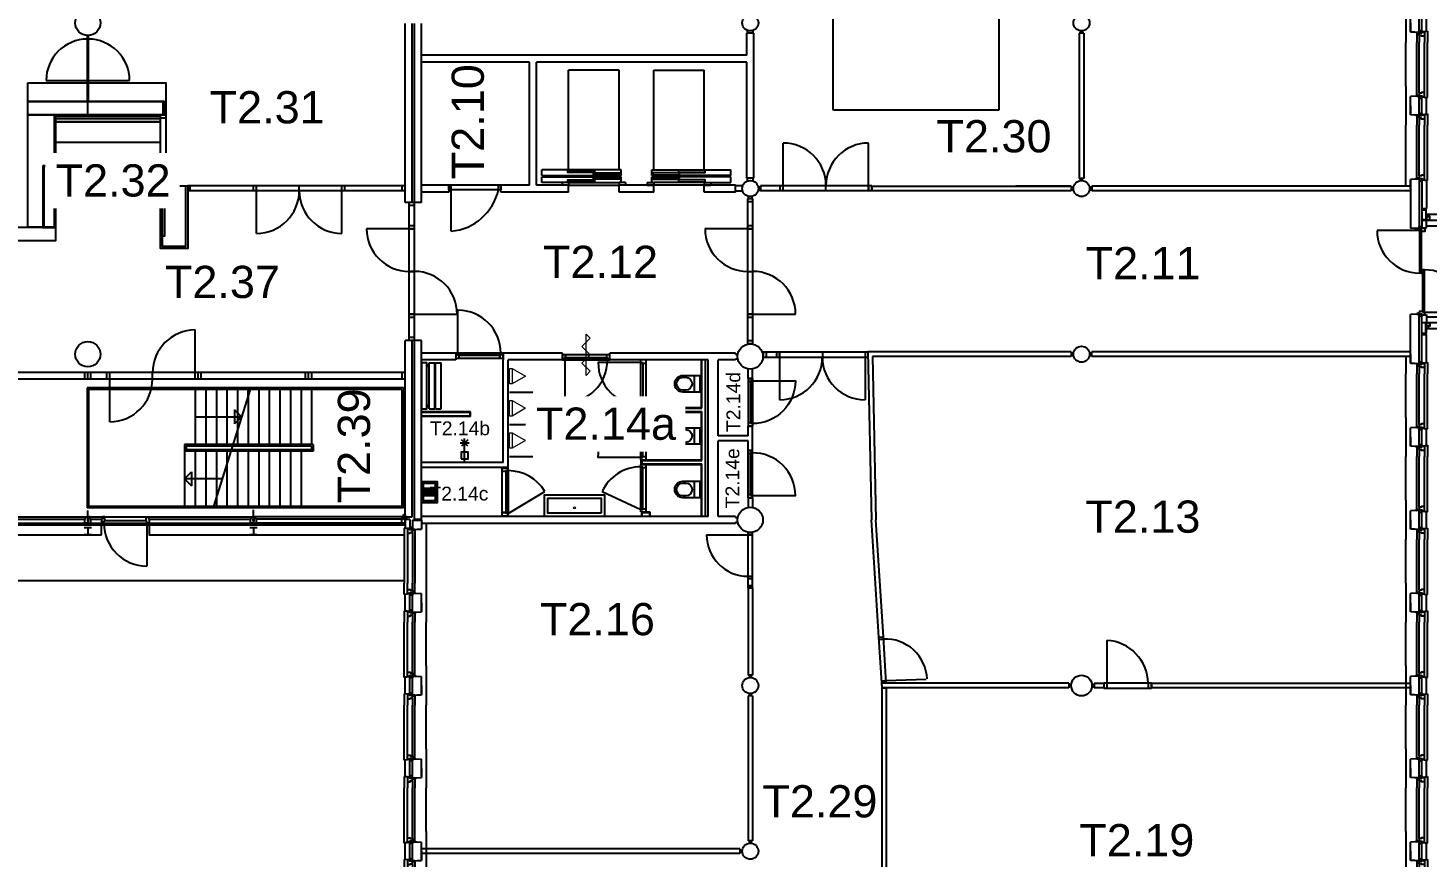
# Model space of a CAD drawing. Header units: millimetres. Extents: x 33769 to 140872, y 29552 to 80652.
# Drawn here: x 78958 to 109390, y 47755 to 65791 of the extents above; entities that cross this region are included whole.
import ezdxf
from ezdxf.enums import TextEntityAlignment as Align

# ---------------------------------------------------------------- set-up
doc = ezdxf.new("R2010")
doc.units = ezdxf.units.MM
doc.linetypes.add('HIDDEN2', pattern=[4.7625, 3.175, -1.5875])
doc.layers.get('0').update_dxf_attribs({"linetype": 'CONTINUOUS'})
for name, color, linetype in [('AL2100_BUITENWANDEN', 3, 'CONTINUOUS'), ('AL2200_BINNENWANDEN', 2, 'CONTINUOUS'), ('AL2400_TRAPPEN', 1, 'CONTINUOUS'), ('AL2800_KONSTRUKTIES', 1, 'CONTINUOUS'), ('AL3100_BUITENWANDOPENINGEN', 1, 'CONTINUOUS'), ('AL3200_BINNENWANDOPENINGEN', 1, 'CONTINUOUS'), ('AL3500_TOEBEHOREN-KOZIJNEN', 1, 'CONTINUOUS'), ('AL4600_RUIMTENUMMERS', 2, 'CONTINUOUS'), ('AL6600_LIFTEN-DISTRIBUTIE', 3, 'CONTINUOUS'), ('AL7400_SANITAIR', 1, 'CONTINUOUS'), ('AL7900_VASTE-INRICHTING', 1, 'CONTINUOUS'), ('AL8100_INRVERKEERSRUIMTE', 250, 'HIDDEN2')]:
    doc.layers.add(name, color=color, linetype=linetype)
doc.styles.add('Arial', font='arial.ttf')

# ---------------------------------------------------------------- blocks, each defined once
blk = doc.blocks.new('DRIE')
at = {"layer": 'AL2100_BUITENWANDEN'}
for p, q in [((0, 603), (0, 851)), ((127, 619), (0, 606)), ((127, 616), (0, 603)), ((122, 615), (27, 606)), ((122, 615), (122, 235)), ((182, 635), (375, 625)), ((182, 632), (372, 622)), ((182, 632), (182, 218)), ((372, 622), (372, 228)), ((375, 425), (375, 625)), ((22, 601), (22, 250)), ((375, 425), (375, 226)), ((0, 248), (0, 0)), ((127, 235), (0, 248)), ((127, 232), (0, 245)), ((122, 235), (27, 245)), ((182, 218), (372, 228)), ((182, 215), (375, 226))]:
    blk.add_line(p, q, dxfattribs=at)
blk.add_lwpolyline([(475, 0), (475, 425), (475, 851)], dxfattribs=at)
for centre, start, end in [((27, 601), 95.7106, 180), ((27, 250), 180, 264.2894)]:
    blk.add_arc(centre, 5, start, end, dxfattribs=at)
at = {"layer": 'AL3100_BUITENWANDOPENINGEN'}
for p, q in [((68, 715), (68, 851)), ((182, 698), (182, 851)), ((182, 645), (182, 650)), ((182, 650), (232, 650)), ((186, 645), (182, 645)), ((186, 635), (186, 645)), ((232, 633), (186, 635)), ((232, 650), (232, 851)), ((232, 650), (232, 633)), ((68, 135), (68, 0)), ((182, 205), (182, 200)), ((186, 205), (182, 205)), ((182, 200), (232, 200)), ((182, 152), (182, 0)), ((232, 218), (186, 216)), ((186, 216), (186, 205)), ((232, 200), (232, 218)), ((232, 200), (232, 0))]:
    blk.add_line(p, q, dxfattribs=at)
for points in [[(68, 625), (68, 715), (131, 715), (131, 698), (182, 698), (182, 640), (123, 640), (123, 625)], [(182, 635), (182, 590), (127, 590), (127, 635)], [(68, 225), (68, 135), (131, 135), (131, 152), (182, 152), (182, 210), (123, 210), (123, 225)], [(182, 215), (182, 260), (127, 260), (127, 215)]]:
    blk.add_lwpolyline(points, close=True, dxfattribs=at)
at = {"layer": 'AL3500_TOEBEHOREN-KOZIJNEN'}
for points in [[(127, 635), (123, 635), (123, 625), (127, 625)], [(182, 635), (182, 645), (186, 645), (186, 635)], [(127, 215), (123, 215), (123, 225), (127, 225)], [(182, 215), (182, 205), (186, 205), (186, 215)]]:
    blk.add_lwpolyline(points, close=True, dxfattribs=at)
blk = doc.blocks.new('AD28U240')
blk.add_lwpolyline([(-22, -120), (-22, 120), (63, 120), (63, 116, -0.391324), (57, 110), (-1, 105, 0.391324), (-13, 92), (-13, -92, 0.391324), (-1, -105), (57, -110, -0.391324), (63, -116), (63, -120)], format="xyb", close=True)
blk = doc.blocks.new('PORTALST')
for p, q in [((-65, 35), (-65, -35)), ((0, 35), (0, 35))]:
    blk.add_line(p, q)
blk.add_lwpolyline([(-100, 9), (-100, -9), (-75, -17), (-75, -35), (0, -35), (0, 35), (-75, 35), (-75, 17)], close=True)
blk = doc.blocks.new('AH28HA16')
for points in [[(-80, 76), (80, 76)], [(0, -76), (0, 76)], [(-80, -76), (80, -76)]]:
    blk.add_lwpolyline(points)
blk = doc.blocks.new('Groep-43')
blk.add_line((3656, 462), (5470, 460))
for centre, radius, start, end in [((4556, 462), 900, 90, 180), ((4568, 460), 902, 0, 90)]:
    blk.add_arc(centre, radius, start, end)
blk = doc.blocks.new('WAND TOILET')
at = {"linetype": 'Continuous'}
blk.add_line((120, -180), (120, 180), dxfattribs=at)
for points in [[(370, 180), (0, 180), (0, -180), (370, -180, 1)], [(370, -140, 1), (370, 140), (310, 140, 1), (310, -140)]]:
    blk.add_lwpolyline(points, format="xyb", close=True, dxfattribs=at)

msp = doc.modelspace()

# ---------------------------------------------------------------- linework, layer by layer
at = {"layer": 'AL2100_BUITENWANDEN'}
for p, q in [((87159, 62002), (87159, 65892)), ((87309, 62002), (87309, 65892)), ((87359, 62002), (87359, 65892)), ((87509, 62002), (87509, 65892)), ((108906, 62352), (108906, 62727)), ((109381, 62479), (109381, 62727)), ((109198, 62512), (109006, 62501)), ((109006, 62302), (109006, 62501)), ((109199, 62509), (109009, 62499)), ((109009, 62499), (109009, 61442)), ((109199, 62509), (109199, 61432)), ((109254, 62495), (109381, 62482)), ((109254, 62492), (109381, 62479)), ((109259, 62492), (109259, 61872)), ((109259, 62492), (109354, 62482)), ((109359, 62477), (109359, 61872)), ((109006, 62302), (109006, 61439)), ((87309, 62002), (87159, 62002)), ((87509, 62002), (87359, 62002)), ((109259, 61872), (109359, 61872)), ((109198, 61429), (109006, 61439)), ((109199, 61432), (109009, 61442)), ((109198, 59575), (109006, 59564)), ((109006, 58702), (109006, 59564)), ((109199, 59572), (109009, 59562)), ((109009, 58505), (109009, 59562)), ((109199, 58495), (109199, 59572)), ((109259, 59132), (109359, 59132)), ((109259, 58512), (109259, 59132)), ((109359, 58526), (109359, 59132)), ((87159, 55171), (87159, 59002)), ((87309, 59002), (87159, 59002)), ((87309, 55171), (87309, 59002)), ((87359, 55107), (87359, 59002)), ((87509, 59002), (87359, 59002)), ((87509, 55107), (87509, 59002)), ((108906, 58652), (108906, 58276)), ((109006, 58702), (109006, 58502)), ((109198, 58492), (109006, 58502)), ((109199, 58495), (109009, 58505)), ((109254, 58511), (109381, 58524)), ((109254, 58508), (109381, 58521)), ((109259, 58512), (109354, 58521)), ((109381, 58524), (109381, 58276)), ((87159, 55171), (87309, 55171)), ((87159, 55111), (87159, 54926)), ((87259, 55111), (87159, 55111)), ((87259, 55111), (87259, 54912)), ((87319, 55097), (87509, 55097)), ((87319, 55097), (87319, 54895)), ((87509, 55107), (87359, 55107)), ((87509, 55097), (87509, 54905)), ((87137, 54924), (87137, 53727)), ((87264, 54911), (87137, 54924)), ((87263, 54908), (87137, 54921)), ((87259, 54912), (87163, 54921)), ((87319, 54895), (87509, 54905)), ((87319, 54892), (87512, 54902)), ((87512, 55027), (87512, 54902)), ((87612, 55027), (87612, 53727))]:
    msp.add_line(p, q, dxfattribs=at)
for centre, radius in [((80259, 65902), 275), ((94659, 65902), 175), ((101859, 65902), 175), ((94659, 62302), 175), ((80259, 58702), 275), ((94659, 58652), 275), ((101859, 58702), 175), ((94659, 55102), 275), ((94659, 51502), 175), ((101859, 51502), 225), ((94659, 47902), 175)]:
    msp.add_circle(centre, radius, dxfattribs=at)
for centre, start, end in [((109354, 62477), 0, 84.2894), ((109354, 58526), 275.7106, 0), ((87164, 54926), 180, 264.2894)]:
    msp.add_arc(centre, 5, start, end, dxfattribs=at)
at = {"layer": 'AL2200_BINNENWANDEN'}
for p, q in [((94599, 65677), (94599, 65737)), ((94719, 65677), (94719, 65737)), ((101839, 65733), (101839, 65682)), ((101875, 65733), (101875, 65682)), ((94734, 65677), (94584, 65677)), ((94584, 65202), (94584, 65677)), ((94734, 62527), (94734, 65677)), ((101809, 65682), (101809, 62521)), ((101909, 65682), (101809, 65682)), ((101909, 65682), (101909, 62521)), ((94584, 65202), (87509, 65202)), ((89859, 65052), (87509, 65052)), ((89859, 62377), (89859, 65052)), ((94584, 65052), (90009, 65052)), ((90009, 62377), (90009, 65052)), ((94584, 62527), (94584, 65052)), ((94734, 62527), (94584, 62527)), ((101909, 62521), (101809, 62521)), ((101839, 62470), (101839, 62521)), ((101875, 62470), (101875, 62521)), ((88109, 62377), (87509, 62377)), ((88109, 62227), (87509, 62227)), ((88109, 62377), (88109, 62227)), ((89234, 62227), (89234, 62377)), ((89859, 62377), (89234, 62377)), ((90709, 62227), (89234, 62227)), ((90709, 62377), (90009, 62377)), ((90709, 62227), (90709, 62377)), ((92559, 62377), (91809, 62377)), ((91809, 62227), (91809, 62377)), ((92559, 62227), (91809, 62227)), ((92559, 62227), (92559, 62377)), ((94334, 62377), (93659, 62377)), ((93659, 62227), (93659, 62377)), ((94334, 62227), (93659, 62227)), ((94334, 62227), (94334, 62377)), ((94817, 62342), (94884, 62342)), ((94884, 62261), (94817, 62261)), ((97298, 62352), (101634, 62352)), ((101634, 62252), (97298, 62250)), ((101634, 62352), (100434, 62352)), ((101634, 62352), (101634, 62252)), ((101634, 62320), (101684, 62320)), ((101634, 62284), (101684, 62284)), ((102084, 62320), (102033, 62320)), ((102084, 62284), (102033, 62284)), ((109009, 62352), (102084, 62352)), ((102084, 62252), (102084, 62352)), ((102084, 62252), (102084, 62352)), ((102084, 62352), (102084, 62252)), ((109009, 62252), (102084, 62252)), ((101634, 58752), (97214, 58752)), ((101634, 58752), (101634, 58652)), ((109009, 58752), (102084, 58752)), ((102084, 58652), (102084, 58752)), ((101634, 58652), (97313, 58652)), ((101684, 58720), (101634, 58720)), ((101684, 58684), (101634, 58684)), ((102084, 58720), (102033, 58720)), ((102084, 58684), (102033, 58684)), ((109009, 58652), (102084, 58652)), ((87509, 55097), (87509, 55107)), ((94609, 53627), (94609, 51727)), ((94709, 53627), (94709, 51727)), ((94709, 51727), (94609, 51727)), ((94641, 51727), (94641, 51676)), ((94677, 51727), (94677, 51676)), ((101584, 51552), (101584, 51452)), ((101634, 51520), (101584, 51520)), ((101634, 51484), (101584, 51484)), ((102082, 51520), (102132, 51520)), ((102082, 51484), (102132, 51484)), ((102132, 51552), (102132, 51452)), ((102132, 51484), (102132, 51520)), ((103376, 51551), (109006, 51552)), ((109009, 51452), (103376, 51452)), ((94609, 51277), (94609, 48127)), ((94709, 51277), (94609, 51277)), ((94641, 51327), (94641, 51277)), ((94677, 51327), (94677, 51277)), ((94709, 51277), (94709, 48127)), ((94709, 48127), (94609, 48127)), ((94641, 48127), (94641, 48076)), ((94677, 48127), (94677, 48076)), ((94432, 47952), (87512, 47952)), ((94432, 47852), (87512, 47852)), ((94432, 47952), (94432, 47852)), ((94490, 47920), (94432, 47920)), ((94490, 47884), (94432, 47884))]:
    msp.add_line(p, q, dxfattribs=at)
at = {"layer": 'AL2200_BINNENWANDEN', "ltscale": 10}
for p, q in [((97298, 62352), (97298, 62250)), ((97214, 58752), (97290, 55102)), ((97313, 58652), (97390, 55102)), ((94609, 58176), (94709, 58176)), ((94609, 57142), (94709, 57142)), ((94609, 56612), (94709, 56612)), ((94609, 55578), (94709, 55578)), ((97452, 52557), (97290, 55102)), ((97552, 52561), (97390, 55102)), ((94609, 53627), (94709, 53627)), ((97452, 52557), (97552, 52561)), ((97615, 51562), (97515, 51558)), ((97522, 51452), (97515, 51558)), ((101584, 51452), (97522, 51452)), ((97522, 51452), (97622, 51452)), ((97522, 45527), (97522, 51452)), ((97616, 51552), (97615, 51562)), ((101584, 51552), (97616, 51552)), ((97622, 45527), (97622, 51452)), ((102132, 51552), (102342, 51551)), ((102342, 51452), (102132, 51452)), ((102342, 51551), (102342, 51452)), ((103376, 51551), (103376, 51452))]:
    msp.add_line(p, q, dxfattribs=at)
at = {"layer": 'AL2200_BINNENWANDEN', "ltscale": 50}
for p, q in [((88255, 58727), (87509, 58727)), ((88255, 58577), (87509, 58577)), ((88255, 58727), (88255, 58577)), ((90575, 58727), (89285, 58727)), ((89285, 58727), (89285, 58577)), ((89285, 56347), (89285, 58577)), ((90575, 58577), (89395, 58577)), ((89395, 56237), (89395, 58577)), ((90575, 58577), (90575, 58727)), ((94334, 58727), (91605, 58727)), ((91605, 58577), (91605, 58727)), ((93745, 58577), (91605, 58577)), ((93595, 57543), (93595, 58577)), ((93607, 57530), (93607, 58577)), ((93682, 55177), (93682, 58577)), ((93745, 55177), (93745, 58577)), ((94334, 58577), (93959, 58577)), ((93959, 56932), (93959, 58577)), ((94334, 58702), (94334, 58727)), ((94334, 58702), (94388, 58702)), ((94334, 58577), (94334, 58602)), ((94334, 58602), (94388, 58602)), ((94609, 58176), (94609, 58381)), ((94709, 58176), (94709, 58381)), ((92281, 57543), (92395, 57543)), ((92281, 57543), (92281, 57443)), ((92291, 57543), (93595, 57543)), ((92291, 57543), (92291, 57443)), ((92303, 57530), (93607, 57530)), ((92303, 57530), (92303, 57455)), ((92281, 57443), (92395, 57443)), ((92291, 57443), (93595, 57443)), ((92303, 57455), (93607, 57455)), ((93595, 56409), (93595, 57443)), ((93607, 56396), (93607, 57455)), ((94609, 56932), (93959, 56932)), ((94609, 56932), (94609, 57142)), ((94709, 56612), (94709, 57142)), ((93959, 55177), (93959, 56822)), ((94609, 56822), (93959, 56822)), ((94609, 56746), (94609, 56822)), ((94609, 56612), (94609, 56822)), ((89285, 56347), (87509, 56347)), ((92281, 56409), (92281, 56309)), ((92291, 56409), (93595, 56409)), ((92291, 56409), (92291, 56309)), ((92291, 56309), (93595, 56309)), ((92303, 56396), (93607, 56396)), ((92303, 56396), (92303, 56321)), ((92303, 56321), (93607, 56321)), ((93595, 55177), (93595, 56309)), ((93607, 55177), (93607, 56321)), ((89395, 56237), (87509, 56237)), ((89256, 56222), (89256, 56237)), ((89395, 56222), (89395, 56237)), ((94609, 55578), (94609, 55372)), ((94709, 55578), (94709, 55372)), ((93745, 55177), (87509, 55177)), ((89256, 55192), (89256, 55177)), ((89395, 55192), (89395, 55177)), ((92291, 55275), (92291, 55177)), ((92291, 55275), (92478, 55275)), ((92303, 55262), (92303, 55177)), ((92303, 55262), (92466, 55262)), ((92466, 55262), (92466, 55177)), ((92478, 55275), (92478, 55177)), ((94334, 55177), (93959, 55177)), ((94334, 55177), (94334, 55152)), ((94334, 55152), (94388, 55152)), ((94334, 55027), (87512, 55027)), ((94334, 55052), (94334, 55027)), ((94334, 55052), (94388, 55052))]:
    msp.add_line(p, q, dxfattribs=at)
at = {"layer": 'AL2200_BINNENWANDEN'}
msp.add_circle((101859, 62302), 175, dxfattribs=at)
at = {"layer": 'AL2400_TRAPPEN'}
for p, q in [((80242, 57973), (80242, 55361)), ((87119, 57973), (80242, 57973)), ((80276, 57939), (80276, 55395)), ((87085, 57939), (80276, 57939)), ((82593, 57939), (82593, 56741)), ((82823, 57939), (82823, 56741)), ((83786, 57939), (82990, 55395)), ((83053, 57939), (83053, 56741)), ((83283, 57939), (83283, 56741)), ((83513, 57939), (83513, 56964)), ((83743, 57939), (83743, 56741)), ((83743, 57760), (83743, 57939)), ((83973, 57939), (83973, 56741)), ((84203, 57939), (84203, 56741)), ((84433, 57939), (84433, 56741)), ((84663, 57939), (84663, 56741)), ((84893, 57939), (84893, 56741)), ((85123, 57939), (85123, 56741)), ((87085, 57939), (87085, 55395)), ((87119, 57973), (87119, 55361)), ((82593, 57340), (83599, 57340)), ((83599, 57340), (83449, 57490)), ((83449, 57490), (83449, 57190)), ((83599, 57340), (83449, 57190)), ((83513, 56964), (83513, 56741)), ((85157, 56741), (82363, 56741)), ((82363, 56741), (82363, 56593)), ((85123, 56707), (82397, 56707)), ((82397, 56707), (82397, 56627)), ((85123, 56627), (82397, 56627)), ((85123, 56707), (85123, 56627)), ((85157, 56741), (85157, 56593)), ((82363, 56593), (82363, 55395)), ((85157, 56593), (82363, 56593)), ((82593, 56593), (82593, 55395)), ((82823, 56593), (82823, 55395)), ((83053, 56593), (83053, 55395)), ((83283, 56593), (83283, 55395)), ((83513, 56593), (83513, 55395)), ((83743, 56593), (83743, 55395)), ((83973, 56593), (83973, 55395)), ((84203, 56593), (84203, 55395)), ((84433, 56593), (84433, 55395)), ((84663, 56593), (84663, 55395)), ((84893, 56593), (84893, 55395)), ((82363, 55994), (82513, 56144)), ((83178, 55994), (82363, 55994)), ((82363, 55994), (82513, 55844)), ((82513, 56144), (82513, 55844)), ((87085, 55395), (80276, 55395)), ((87119, 55361), (80242, 55361))]:
    msp.add_line(p, q, dxfattribs=at)
at = {"layer": 'AL2800_KONSTRUKTIES'}
for p, q in [((109259, 61872), (109259, 61474)), ((109259, 61449), (109259, 61474)), ((109359, 61612), (109349, 61612)), ((109359, 61449), (109359, 61612)), ((109259, 61449), (109359, 61449)), ((109259, 59555), (109359, 59555)), ((109259, 59555), (109259, 59530)), ((109259, 59132), (109259, 59530)), ((109359, 59392), (109349, 59392)), ((109359, 59555), (109359, 59392)), ((80259, 55157), (80259, 55307)), ((83859, 55171), (83859, 55321))]:
    msp.add_line(p, q, dxfattribs=at)
msp.add_lwpolyline([(80559, 54780), (80559, 55032), (81593, 55032), (81593, 54780), (87134, 54780), (87134, 53780), (67159, 53780), (67159, 29602), (66159, 29602), (66159, 54780), (71725, 54780), (71725, 55032), (72759, 55032), (72759, 54780)], close=True, dxfattribs=at)
at = {"layer": 'AL3100_BUITENWANDOPENINGEN'}
for p, q in [((108906, 64527), (108906, 65476)), ((109149, 64527), (109149, 65476)), ((109199, 64527), (109199, 65476)), ((109313, 64527), (109313, 65476)), ((109381, 64527), (109381, 65476)), ((108906, 62727), (108906, 63676)), ((109149, 62727), (109149, 63676)), ((109199, 62727), (109199, 63676)), ((109313, 62727), (109313, 63676)), ((109381, 62727), (109381, 63676)), ((109149, 62527), (109149, 62727)), ((109199, 62575), (109199, 62727)), ((109313, 62592), (109313, 62727)), ((109199, 62527), (109149, 62527)), ((109149, 62527), (109149, 62509)), ((109149, 62509), (109195, 62511)), ((109195, 62522), (109199, 62522)), ((109195, 62511), (109195, 62522)), ((109199, 62522), (109199, 62527)), ((109349, 61742), (126724, 61742)), ((109349, 61612), (126729, 61612)), ((109359, 61492), (126714, 61492)), ((109149, 61431), (109195, 61429)), ((109149, 61414), (109149, 61431)), ((109199, 61414), (109149, 61414)), ((109195, 61429), (109195, 61419)), ((109195, 61419), (109199, 61419)), ((109199, 61419), (109199, 61414)), ((109199, 59590), (109149, 59590)), ((109149, 59590), (109149, 59572)), ((109149, 59572), (109195, 59574)), ((109195, 59585), (109199, 59585)), ((109195, 59574), (109195, 59585)), ((109268, 59632), (109199, 59632)), ((109199, 59632), (109199, 59580)), ((109199, 59585), (109199, 59590)), ((109199, 59580), (109258, 59580)), ((109258, 59580), (109258, 59565)), ((109258, 59565), (109319, 59565)), ((109268, 59615), (109268, 59632)), ((109319, 59615), (109268, 59615)), ((109319, 59565), (109319, 59615)), ((109349, 59392), (126729, 59392)), ((109359, 59512), (126714, 59512)), ((109349, 59262), (126724, 59262)), ((109149, 58494), (109195, 58492)), ((109149, 58477), (109149, 58494)), ((109199, 58477), (109149, 58477)), ((109149, 58477), (109149, 58276)), ((109195, 58492), (109195, 58482)), ((109195, 58482), (109199, 58482)), ((109199, 58482), (109199, 58477)), ((109199, 58429), (109199, 58276)), ((108906, 57327), (108906, 58276)), ((109149, 57327), (109149, 58276)), ((109199, 57327), (109199, 58276)), ((109313, 58412), (109313, 58276)), ((109313, 57327), (109313, 58276)), ((109381, 57327), (109381, 58276)), ((108906, 55527), (108906, 56476)), ((109149, 55527), (109149, 56476)), ((109199, 55527), (109199, 56476)), ((109313, 55527), (109313, 56476)), ((109381, 55527), (109381, 56476)), ((76709, 55171), (80209, 55171)), ((76726, 55120), (80192, 55120)), ((80192, 55032), (80192, 55120)), ((80192, 55120), (80209, 55120)), ((80209, 55120), (80209, 55171)), ((80209, 55171), (80259, 55171)), ((80249, 55131), (80259, 55131)), ((80249, 55131), (80249, 55072)), ((80309, 55171), (80259, 55171)), ((80259, 55171), (80259, 55131)), ((80269, 55131), (80259, 55131)), ((80269, 55131), (80269, 55072)), ((80309, 55171), (83809, 55171)), ((80309, 55120), (80309, 55171)), ((80326, 55120), (80309, 55120)), ((80326, 55120), (80559, 55120)), ((80326, 55032), (80326, 55120)), ((80576, 55120), (80559, 55120)), ((80559, 55120), (80559, 55032)), ((80576, 55171), (80576, 55120)), ((80626, 55171), (80576, 55171)), ((80609, 55032), (80609, 55083)), ((80609, 55083), (80626, 55083)), ((80626, 55083), (80626, 55171)), ((81526, 55083), (80626, 55083)), ((81526, 55171), (81576, 55171)), ((81526, 55083), (81526, 55171)), ((81543, 55083), (81526, 55083)), ((81543, 55032), (81543, 55083)), ((81576, 55171), (81576, 55120)), ((81576, 55120), (81593, 55120)), ((81593, 55120), (83792, 55120)), ((81593, 55120), (81593, 55032)), ((83792, 55032), (83792, 55120)), ((83792, 55120), (83809, 55120)), ((83809, 55120), (83809, 55171)), ((83809, 55171), (83859, 55171)), ((83849, 55131), (83859, 55131)), ((83849, 55131), (83849, 55072)), ((83909, 55171), (83859, 55171)), ((83859, 55171), (83859, 55131)), ((83869, 55131), (83859, 55131)), ((83869, 55131), (83869, 55072)), ((87099, 55171), (83909, 55171)), ((83909, 55120), (83909, 55171)), ((83926, 55120), (83909, 55120)), ((87082, 55120), (83926, 55120)), ((83926, 55032), (83926, 55120)), ((87124, 55221), (87159, 55221)), ((87124, 55171), (87124, 55221)), ((87146, 55171), (87124, 55171)), ((87159, 55175), (87146, 55175)), ((87146, 55175), (87146, 55171)), ((87159, 55221), (87159, 55175)), ((66169, 54991), (87149, 54991)), ((76726, 55032), (80192, 55032)), ((80259, 55032), (80192, 55032)), ((80259, 55072), (80249, 55072)), ((80259, 55072), (80269, 55072)), ((80259, 55072), (80259, 55032)), ((80259, 55032), (80326, 55032)), ((80326, 55032), (83792, 55032)), ((80559, 55032), (80609, 55032)), ((81543, 55032), (81543, 54098)), ((81593, 55032), (81543, 55032)), ((83859, 55032), (83792, 55032)), ((83859, 55072), (83849, 55072)), ((83859, 55072), (83869, 55072)), ((83859, 55072), (83859, 55032)), ((83859, 55032), (83926, 55032)), ((87082, 55032), (83926, 55032)), ((87149, 55032), (87149, 54991)), ((87205, 54812), (87205, 53727)), ((87323, 54882), (87319, 54882)), ((87319, 54882), (87319, 54877)), ((87319, 54877), (87369, 54877)), ((87319, 54829), (87319, 53727)), ((87369, 54894), (87323, 54892)), ((87323, 54892), (87323, 54882)), ((87369, 54877), (87369, 54894)), ((87369, 54877), (87369, 53727)), ((108906, 53727), (108906, 54676)), ((109149, 53727), (109149, 54676)), ((109199, 53727), (109199, 54676)), ((109313, 53727), (109313, 54676)), ((109381, 53727), (109381, 54676)), ((87137, 51927), (87137, 52876)), ((87205, 51927), (87205, 52876)), ((87319, 51927), (87319, 52876)), ((87369, 51927), (87369, 52876)), ((87612, 51927), (87612, 52876)), ((108906, 51927), (108906, 52876)), ((109149, 51927), (109149, 52876)), ((109199, 51927), (109199, 52876)), ((109313, 51927), (109313, 52876)), ((109381, 51927), (109381, 52876)), ((87137, 50127), (87137, 51076)), ((87205, 50127), (87205, 51076)), ((87319, 50127), (87319, 51076)), ((87369, 50127), (87369, 51076)), ((87612, 50127), (87612, 51076)), ((108906, 50127), (108906, 51076)), ((109149, 50127), (109149, 51076)), ((109199, 50127), (109199, 51076)), ((109313, 50127), (109313, 51076)), ((109381, 50127), (109381, 51076)), ((87137, 48327), (87137, 49276)), ((87205, 48327), (87205, 49276)), ((87319, 48327), (87319, 49276)), ((87369, 48327), (87369, 49276)), ((87612, 48327), (87612, 49276)), ((108906, 48327), (108906, 49276)), ((109149, 48327), (109149, 49276)), ((109199, 48327), (109199, 49276)), ((109313, 48327), (109313, 49276)), ((109381, 48327), (109381, 49276))]:
    msp.add_line(p, q, dxfattribs=at)
for points in [[(109313, 62502), (109313, 62592), (109250, 62592), (109250, 62575), (109199, 62575), (109199, 62517), (109258, 62517), (109258, 62502)], [(109199, 62512), (109199, 62467), (109254, 62467), (109254, 62512)], [(109199, 61429), (109199, 61474), (109254, 61474), (109254, 61429)], [(109319, 61439), (109319, 61372), (109250, 61372), (109250, 61389), (109199, 61389), (109199, 61424), (109258, 61424), (109258, 61439)], [(109199, 59575), (109199, 59530), (109254, 59530), (109254, 59575)], [(109199, 58492), (109199, 58537), (109254, 58537), (109254, 58492)], [(109313, 58502), (109313, 58412), (109250, 58412), (109250, 58429), (109199, 58429), (109199, 58487), (109258, 58487), (109258, 58502)], [(87149, 55032), (87082, 55032), (87082, 55120), (87099, 55120), (87099, 55171), (87134, 55171), (87134, 55112), (87149, 55112)], [(87139, 55171), (87184, 55171), (87184, 55116), (87139, 55116)], [(87205, 54902), (87205, 54812), (87268, 54812), (87268, 54829), (87319, 54829), (87319, 54887), (87260, 54887), (87260, 54902)], [(87319, 54892), (87319, 54937), (87264, 54937), (87264, 54892)]]:
    msp.add_lwpolyline(points, close=True, dxfattribs=at)
msp.add_arc((81543, 55032), 934, 180, 270, dxfattribs=at)
at = {"layer": 'AL3200_BINNENWANDOPENINGEN'}
for p, q in [((95376, 62251), (95376, 63292)), ((97231, 62251), (97231, 63292)), ((94599, 62466), (94599, 62527)), ((94719, 62466), (94719, 62527)), ((87159, 62363), (82435, 62363)), ((87159, 62249), (82435, 62249)), ((82485, 62249), (82485, 62363)), ((83859, 62249), (83859, 62363)), ((83926, 61329), (83926, 62363)), ((84853, 62256), (84853, 62363)), ((85781, 61329), (85781, 62363)), ((85848, 62249), (85848, 62363)), ((87092, 62249), (87092, 62363)), ((88109, 62277), (88109, 62377)), ((89234, 62377), (88109, 62377)), ((89234, 62277), (88109, 62277)), ((88159, 61377), (88159, 62377)), ((89184, 62277), (89184, 62377)), ((89234, 62377), (89234, 62277)), ((94494, 62362), (94334, 62362)), ((94494, 62242), (94334, 62242)), ((94617, 62077), (94617, 62132)), ((94701, 62077), (94701, 62132)), ((97298, 62363), (94884, 62363)), ((94884, 62363), (94884, 62250)), ((97298, 62250), (94884, 62250)), ((95309, 62250), (95309, 62363)), ((95376, 62251), (95376, 62365)), ((95376, 62251), (95376, 62365)), ((96304, 62251), (96304, 62365)), ((97231, 62365), (97231, 62251)), ((97298, 62250), (97298, 62363)), ((87245, 59002), (87245, 62002)), ((87359, 62002), (87245, 62002)), ((87359, 61935), (87245, 61935)), ((87359, 59002), (87359, 62002)), ((94602, 58927), (94602, 62077)), ((94716, 62077), (94602, 62077)), ((94716, 62010), (94602, 62010)), ((94716, 58927), (94716, 62077)), ((87245, 61496), (87359, 61496)), ((94602, 61496), (94716, 61496)), ((87359, 61429), (86317, 61429)), ((87245, 61429), (87359, 61429)), ((87245, 61429), (87359, 61429)), ((94716, 61429), (93674, 61429)), ((94602, 61429), (94716, 61429)), ((94602, 61429), (94716, 61429)), ((109204, 61389), (108282, 61389)), ((109204, 61389), (109204, 60467)), ((109244, 61389), (109244, 60467)), ((87359, 60502), (87245, 60502)), ((87245, 60502), (87359, 60502)), ((94602, 60502), (94716, 60502)), ((109244, 60467), (109204, 60467)), ((109244, 60537), (109274, 60537)), ((109244, 60502), (109274, 60502)), ((109244, 60467), (109274, 60467)), ((109274, 59615), (109274, 60537)), ((109314, 60537), (109274, 60537)), ((109314, 59615), (109314, 60537)), ((87245, 59574), (88286, 59574)), ((87359, 59574), (87245, 59574)), ((87245, 59507), (87359, 59507)), ((94602, 59574), (95643, 59574)), ((94716, 59574), (94602, 59574)), ((94602, 59507), (94716, 59507)), ((109314, 59615), (110236, 59615)), ((82592, 58163), (82592, 59229)), ((87359, 59069), (87245, 59069)), ((87359, 59002), (87245, 59002)), ((94716, 58994), (94602, 58994)), ((94716, 58927), (94602, 58927)), ((94914, 58753), (97214, 58752)), ((94935, 58753), (94935, 58639)), ((95001, 58753), (95001, 58639)), ((95230, 58753), (95230, 58639)), ((95297, 58753), (95297, 57712)), ((95297, 58639), (95297, 58753)), ((96225, 58753), (96225, 58639)), ((97152, 58753), (97152, 58639)), ((97152, 58753), (97152, 58639)), ((97152, 58752), (97152, 57712)), ((94933, 58639), (97217, 58639)), ((87159, 58302), (66159, 58302)), ((87159, 58163), (66159, 58163)), ((80192, 58163), (80192, 58302)), ((80259, 58163), (80259, 58302)), ((80326, 58163), (80326, 58302)), ((80670, 58163), (80670, 58302)), ((80737, 57235), (80737, 58302)), ((81664, 58163), (81664, 58295)), ((82659, 58163), (82659, 58302)), ((82726, 58163), (82726, 58302)), ((84992, 58163), (84992, 58302)), ((85059, 58163), (85059, 58302)), ((85126, 58163), (85126, 58302)), ((87092, 58163), (87092, 58302)), ((87092, 58188), (87092, 58302)), ((87159, 58163), (87159, 58302)), ((87159, 58188), (87159, 58302)), ((93709, 54777), (94709, 54777)), ((94609, 54827), (94709, 54827)), ((94609, 53877), (94709, 53877)), ((94609, 53827), (94709, 53827)), ((94609, 53677), (94709, 53677)), ((94609, 53627), (94709, 53627)), ((94709, 53627), (94609, 53627)), ((97452, 52557), (97552, 52561)), ((97454, 52507), (97553, 52511)), ((102409, 52483), (102409, 51469)), ((102409, 52451), (102409, 51437)), ((97512, 51608), (97612, 51612)), ((97515, 51558), (97615, 51562)), ((97612, 51612), (98485, 51644)), ((102342, 51552), (102342, 51438)), ((102342, 51552), (102342, 51438)), ((102342, 51552), (102342, 51438)), ((103376, 51552), (102342, 51552)), ((102342, 51552), (102342, 51438)), ((102342, 51552), (102342, 51438)), ((102342, 51552), (102342, 51438)), ((103376, 51438), (102342, 51438)), ((103376, 51438), (102342, 51438)), ((103309, 51552), (103309, 51438)), ((103376, 51552), (103376, 51438)), ((103376, 51438), (103376, 51552))]:
    msp.add_line(p, q, dxfattribs=at)
at = {"layer": 'AL3200_BINNENWANDOPENINGEN', "ltscale": 50}
for p, q in [((88305, 58727), (88305, 59657)), ((88255, 58727), (89285, 58727)), ((88255, 58727), (88255, 58613)), ((88255, 58613), (89285, 58613)), ((88305, 58727), (88305, 58684)), ((88305, 58684), (89235, 58684)), ((88322, 58684), (88322, 58613)), ((89235, 58684), (88650, 58684)), ((89218, 58684), (89218, 58613)), ((89235, 58727), (89235, 58684)), ((89285, 58727), (89285, 58613)), ((91605, 58691), (90575, 58691)), ((90575, 58577), (90575, 58691)), ((91605, 58577), (90575, 58577)), ((91555, 58620), (90625, 58620)), ((90625, 58577), (90625, 58620)), ((90625, 58620), (91210, 58620)), ((90625, 58577), (90625, 57647)), ((90642, 58620), (90642, 58691)), ((91538, 58620), (91538, 58691)), ((91555, 58577), (91555, 58620)), ((91605, 58577), (91605, 58691)), ((92281, 57543), (92281, 58577)), ((92281, 58525), (92324, 58525)), ((92324, 58525), (92324, 57595)), ((92324, 58510), (92395, 58510)), ((92395, 57543), (92395, 58577)), ((94609, 58176), (94609, 57142)), ((94709, 58176), (94609, 58176)), ((94666, 58124), (94666, 57194)), ((94709, 58124), (94666, 58124)), ((94709, 58176), (94709, 57142)), ((94666, 58109), (94609, 58109)), ((92281, 57595), (92324, 57595)), ((92281, 57543), (92395, 57543)), ((92324, 57610), (92395, 57610)), ((92281, 56409), (92281, 57443)), ((92281, 57443), (92395, 57443)), ((92281, 57391), (92324, 57391)), ((92324, 56461), (92324, 57391)), ((92324, 57376), (92395, 57376)), ((92395, 56409), (92395, 57443)), ((94666, 57209), (94609, 57209)), ((94709, 57142), (94609, 57142)), ((94709, 57142), (94609, 57142)), ((94709, 57194), (94666, 57194)), ((94609, 55578), (94609, 56612)), ((94709, 56612), (94609, 56612)), ((94709, 56612), (94609, 56612)), ((94709, 55578), (94709, 56612)), ((92281, 56461), (92324, 56461)), ((92281, 56409), (92395, 56409)), ((92281, 55275), (92281, 56309)), ((92281, 56309), (92395, 56309)), ((92324, 56476), (92395, 56476)), ((92395, 55275), (92395, 56309)), ((94666, 56545), (94609, 56545)), ((94666, 55630), (94666, 56560)), ((94709, 56560), (94666, 56560)), ((92281, 56257), (92324, 56257)), ((92324, 55327), (92324, 56257)), ((92324, 56242), (92395, 56242)), ((89395, 55242), (90193, 55719)), ((91437, 55719), (92281, 55327)), ((94666, 55645), (94609, 55645)), ((94709, 55578), (94609, 55578)), ((94709, 55630), (94666, 55630)), ((92281, 55327), (92324, 55327)), ((92281, 55275), (92395, 55275)), ((92324, 55342), (92395, 55342))]:
    msp.add_line(p, q, dxfattribs=at)
at = {"layer": 'AL3200_BINNENWANDOPENINGEN', "lineweight": 15, "ltscale": 50}
msp.add_line((91090, 58241), (91090, 59141), dxfattribs=at)
at = {"layer": 'AL3200_BINNENWANDOPENINGEN', "ltscale": 10}
for p, q in [((94609, 53627), (94609, 54827)), ((94709, 53627), (94709, 54827)), ((97515, 51558), (97452, 52557)), ((97615, 51562), (97552, 52561))]:
    msp.add_line(p, q, dxfattribs=at)
at = {"layer": 'AL3200_BINNENWANDOPENINGEN'}
for points in [[(80253, 65627), (80265, 65627), (80265, 65477), (80253, 65477)], [(80253, 65476), (80265, 65476), (80265, 64576), (80253, 64576)], [(80253, 64573), (80265, 64573), (80265, 64502), (80253, 64502)], [(80253, 64501), (80265, 64501), (80265, 64201), (80253, 64201)], [(81838, 63901), (81958, 63901), (81958, 62363), (81838, 62363)], [(81838, 63901), (81958, 63901), (81958, 63831), (81838, 63831)], [(81838, 62432), (81958, 62432), (81958, 62363), (81838, 62363)]]:
    msp.add_lwpolyline(points, close=True, dxfattribs=at)
at = {"layer": 'AL3200_BINNENWANDOPENINGEN', "lineweight": 15, "ltscale": 50}
msp.add_lwpolyline([(91090, 58241), (91180, 58331), (91000, 58511), (91180, 58691), (91000, 58871), (91180, 59051), (91090, 59141)], dxfattribs=at)
at = {"layer": 'AL3200_BINNENWANDOPENINGEN', "ltscale": 50}
for points in [[(88255, 58727), (88255, 58613), (89285, 58613), (89285, 58727)], [(91605, 58577), (91605, 58691), (90575, 58691), (90575, 58577)], [(89395, 56222), (89256, 56222), (89256, 55192), (89395, 55192)]]:
    msp.add_lwpolyline(points, close=True, dxfattribs=at)
for points in [[(88305, 58727), (88305, 58684), (89235, 58684), (89235, 58727)], [(88322, 58684), (88305, 58684), (88305, 58727), (89235, 58727), (89235, 58684), (89218, 58684), (89218, 58613), (89218, 58684), (88322, 58684), (88322, 58613)], [(91538, 58620), (91555, 58620), (91555, 58577), (90625, 58577), (90625, 58620), (90642, 58620), (90642, 58691), (90642, 58620), (91538, 58620), (91538, 58691)], [(91555, 58577), (91555, 58620), (90625, 58620), (90625, 58577)], [(89352, 56155), (89352, 56172), (89395, 56172), (89395, 55242), (89352, 55242), (89352, 55259), (89256, 55259), (89352, 55259), (89352, 56155), (89256, 56155)]]:
    msp.add_lwpolyline(points, dxfattribs=at)
for points in [[(92281, 58525), (91351, 58525, 0.414214), (92281, 57595)], [(94709, 58124), (95639, 58124, -0.414214), (94709, 57194)], [(92281, 56461), (91351, 56461, -0.414214), (92281, 57391)], [(94709, 55630), (95639, 55630, 0.414214), (94709, 56560)]]:
    msp.add_lwpolyline(points, format="xyb", dxfattribs=at)
at = {"layer": 'AL3200_BINNENWANDOPENINGEN'}
for centre, radius, start, end in [((95376, 62365), 927, 0, 90), ((97231, 62365), 927, 90, 180), ((83926, 62256), 928, 270, 0), ((85781, 62256), 928, 180, 270), ((88059, 62524), 1152, 274.9705, 347.5989), ((87245, 61429), 927, 180, 270), ((94602, 61429), 927, 180, 270), ((109204, 61389), 922, 180, 270), ((87359, 59574), 927, 0, 90), ((94716, 59574), 927, 0, 90), ((109314, 59615), 922, 0, 90), ((82598, 58296), 933, 90.3681, 180.0627), ((95297, 58639), 927, 270, 0), ((97152, 58639), 927, 180, 270), ((80737, 58163), 928, 270, 0), ((94609, 54777), 900, 180, 270), ((97600, 51611), 901, 2.1477, 92.9913), ((102352, 51528), 958, 1.4184, 86.5739)]:
    msp.add_arc(centre, radius, start, end, dxfattribs=at)
at = {"layer": 'AL3200_BINNENWANDOPENINGEN', "ltscale": 50}
for centre, start, end in [((88305, 58727), 0, 90), ((90625, 58577), 270, 0), ((89395, 55242), 30.8557, 90), ((92281, 55327), 89.9999, 155.072)]:
    msp.add_arc(centre, 930, start, end, dxfattribs=at)
at = {"layer": 'AL6600_LIFTEN-DISTRIBUTIE'}
for p, q in [((90709, 62707), (90709, 64877)), ((91809, 64877), (90709, 64877)), ((91809, 62707), (91809, 64877)), ((92559, 62707), (92559, 64877)), ((92559, 64877), (93659, 64877)), ((93659, 62707), (93659, 64877)), ((91849, 62707), (90129, 62707)), ((90129, 62587), (90129, 62707)), ((90709, 62707), (90709, 62777)), ((91849, 62587), (91849, 62707)), ((92519, 62707), (94239, 62707)), ((92519, 62587), (92519, 62707)), ((93659, 62707), (93659, 62777)), ((94239, 62587), (94239, 62707)), ((90129, 62587), (91849, 62587)), ((90129, 62557), (91849, 62557)), ((90129, 62437), (90129, 62557)), ((90569, 62437), (90129, 62437)), ((90709, 62437), (90569, 62437)), ((90569, 62437), (90569, 62377)), ((90709, 62437), (91809, 62437)), ((90709, 62437), (90709, 62377)), ((91809, 62437), (91809, 62377)), ((91949, 62437), (91809, 62437)), ((91849, 62437), (91849, 62557)), ((91949, 62437), (91949, 62377)), ((92419, 62437), (92559, 62437)), ((92419, 62437), (92419, 62377)), ((94239, 62587), (92519, 62587)), ((94239, 62557), (92519, 62557)), ((92519, 62437), (92519, 62557)), ((93659, 62437), (92559, 62437)), ((92559, 62437), (92559, 62377)), ((93659, 62437), (93799, 62437)), ((93659, 62437), (93659, 62377)), ((93799, 62437), (94239, 62437)), ((93799, 62437), (93799, 62377)), ((94239, 62437), (94239, 62557)), ((90709, 62377), (90569, 62377)), ((90709, 62377), (91809, 62377)), ((91949, 62377), (91809, 62377)), ((92419, 62377), (92559, 62377)), ((93659, 62377), (92559, 62377)), ((93659, 62377), (93799, 62377))]:
    msp.add_line(p, q, dxfattribs=at)
for points in [[(91269, 62653), (90689, 62653), (90689, 62695), (91269, 62695)], [(93099, 62653), (93679, 62653), (93679, 62695), (93099, 62695)], [(91269, 62449), (90689, 62449), (90689, 62491), (91269, 62491)], [(91829, 62599), (91249, 62599), (91249, 62641), (91829, 62641)], [(91829, 62503), (91249, 62503), (91249, 62545), (91829, 62545)], [(92539, 62599), (93119, 62599), (93119, 62641), (92539, 62641)], [(92539, 62503), (93119, 62503), (93119, 62545), (92539, 62545)], [(93099, 62449), (93679, 62449), (93679, 62491), (93099, 62491)]]:
    msp.add_lwpolyline(points, close=True, dxfattribs=at)
at = {"layer": 'AL7400_SANITAIR', "ltscale": 50}
for p, q in [((87679, 58462), (87629, 58462)), ((87679, 58437), (87629, 58437)), ((87679, 58512), (87799, 58512)), ((87679, 57512), (87679, 58512)), ((87799, 57512), (87799, 58512)), ((87819, 58462), (87799, 58462)), ((87819, 58437), (87799, 58437)), ((87819, 58512), (87939, 58512)), ((87819, 57512), (87819, 58512)), ((87939, 57512), (87939, 58512)), ((87679, 57587), (87629, 57587)), ((87679, 57562), (87629, 57562)), ((87819, 57587), (87799, 57587)), ((87819, 57562), (87799, 57562)), ((88579, 57447), (87509, 57447)), ((88566, 57434), (87509, 57434)), ((88566, 57359), (87509, 57359)), ((88579, 57347), (87509, 57347)), ((87679, 57512), (87799, 57512)), ((87819, 57512), (87939, 57512)), ((88566, 57359), (88566, 57434)), ((88579, 57347), (88579, 57447)), ((88350, 56773), (88550, 56773)), ((88520, 56702), (88379, 56843)), ((88520, 56843), (88379, 56702)), ((88450, 56347), (88450, 56873)), ((87819, 55787), (87549, 55787)), ((87819, 55747), (87549, 55747)), ((87819, 55707), (87549, 55707)), ((87819, 55667), (87549, 55667)), ((87819, 55627), (87549, 55627))]:
    msp.add_line(p, q, dxfattribs=at)
at = {"layer": 'AL7400_SANITAIR'}
for p, q in [((89425, 57877), (89935, 57877)), ((89425, 57177), (89935, 57177)), ((89425, 56477), (89935, 56477))]:
    msp.add_line(p, q, dxfattribs=at)
at = {"layer": 'AL7400_SANITAIR', "ltscale": 50}
for points in [[(87509, 57512), (87629, 57512), (87629, 58512), (87509, 58512)], [(88375, 56427), (88525, 56427), (88525, 56577), (88375, 56577)], [(87509, 55482), (87859, 55482), (87859, 55932), (87509, 55932)], [(87549, 55522), (87819, 55522), (87819, 55892), (87549, 55892)], [(91488, 55177), (90188, 55177), (90188, 55647), (91488, 55647)], [(91418, 55247), (90258, 55247), (90258, 55577), (91418, 55577)]]:
    msp.add_lwpolyline(points, close=True, dxfattribs=at)
at = {"layer": 'AL7400_SANITAIR', "lineweight": 15, "ltscale": 100}
for points in [[(89485, 58394), (89775, 58227), (89485, 58059), (89425, 58059), (89425, 58394), (89485, 58394), (89485, 58059)], [(89485, 57694), (89775, 57527), (89485, 57359), (89425, 57359), (89425, 57694), (89485, 57694), (89485, 57359)], [(89485, 56994), (89775, 56827), (89485, 56659), (89425, 56659), (89425, 56994), (89485, 56994), (89485, 56659)]]:
    msp.add_lwpolyline(points, dxfattribs=at)
at = {"layer": 'AL7400_SANITAIR', "linetype": 'Continuous', "lineweight": 15}
msp.add_circle((90838, 55364), 22.5, dxfattribs=at)
at = {"layer": 'AL7900_VASTE-INRICHTING'}
for points in [[(78958, 64601), (81958, 64601), (81958, 63901), (78958, 63901)], [(78958, 64201), (81908, 64201), (81908, 64189), (78958, 64189)], [(78958, 64201), (80253, 64201), (80253, 63901), (78958, 63901)], [(81896, 64189), (81908, 64189), (81908, 63901), (81896, 63901)], [(78958, 63901), (79558, 63901), (79558, 61466), (78958, 61466)], [(79533, 63901), (79558, 63901), (79558, 61466), (79533, 61466)], [(79540, 63901), (79552, 63901), (79552, 61466), (79540, 61466)], [(79561, 63881), (81834, 63881), (81834, 63827), (79561, 63827)], [(79561, 63827), (81834, 63827), (81834, 63751), (79561, 63751)], [(79561, 63751), (81834, 63751), (81834, 63301), (79561, 63301)], [(79288, 62806), (79558, 62806), (79558, 61446), (79288, 61446)], [(79308, 62786), (79558, 62786), (79558, 61466), (79308, 61466)], [(81838, 62363), (82435, 62363), (82435, 60996), (81838, 60996)], [(81838, 62091), (81926, 62091), (81926, 61266), (81838, 61266)], [(81884, 62363), (82384, 62363), (82384, 61046), (81884, 61046)], [(73349, 61466), (79558, 61466), (79558, 61166), (73349, 61166)]]:
    msp.add_lwpolyline(points, close=True, dxfattribs=at)
msp.add_lwpolyline([(81838, 62077), (81848, 62077, -0.414214), (81868, 62057), (81868, 61301, -0.414214), (81848, 61281), (81838, 61281)], format="xyb", close=True, dxfattribs=at)
at = {"layer": 'AL8100_INRVERKEERSRUIMTE'}
msp.add_lwpolyline([(100059, 72418), (100059, 64002), (96459, 64002), (96459, 72418)], dxfattribs=at)

# ---------------------------------------------------------------- block references
at = {"layer": 'AL2800_KONSTRUKTIES', "xscale": -1}
msp.add_blockref('AD28U240', (109326, 61732), dxfattribs=at)
at = {"layer": 'AL2800_KONSTRUKTIES', "rotation": 180}
for name, p in [('AD28U240', (109326, 59272)), ('AH28HA16', (80259, 54856)), ('AH28HA16', (83859, 54856))]:
    msp.add_blockref(name, p, dxfattribs=at)
at = {"layer": 'AL3100_BUITENWANDOPENINGEN'}
for name, p, rotation in [('DRIE', (109381, 66327), 180), ('DRIE', (109381, 64527), 180), ('PORTALST', (109394, 61620), 270), ('DRIE', (109381, 57327), 180), ('DRIE', (109381, 55527), 180), ('DRIE', (109381, 53727), 180), ('DRIE', (109381, 51927), 180), ('DRIE', (109381, 50127), 180), ('DRIE', (109381, 48327), 180)]:
    msp.add_blockref(name, p, dxfattribs=dict(at, rotation=rotation))
at = {"layer": 'AL3100_BUITENWANDOPENINGEN', "xscale": -1}
for name, p, rotation in [('PORTALST', (109394, 59384), 270), ('DRIE', (87137, 53727), 180), ('DRIE', (87137, 51927), 180), ('DRIE', (87137, 50127), 180), ('DRIE', (87137, 48327), 180)]:
    msp.add_blockref(name, p, dxfattribs=dict(at, rotation=rotation))
at = {"layer": 'AL3200_BINNENWANDOPENINGEN'}
msp.add_blockref('Groep-43', (75697, 64188), dxfattribs=at)
at = {"layer": 'AL7400_SANITAIR', "xscale": -1}
for p in [(93565, 58060), (93565, 56926), (93565, 55763)]:
    msp.add_blockref('WAND TOILET', p, dxfattribs=at)

# ---------------------------------------------------------------- texts
at = {"layer": 'AL4600_RUIMTENUMMERS', "style": 'Arial'}
for s, height, p in [('T2.10', 700, (89077, 62504)), ('T2.14d', 300, (94531, 57012)), ('T2.39', 700, (86603, 55460)), ('T2.14e', 300, (94510, 55354))]:
    msp.add_text(s, height=height, rotation=90, dxfattribs=at).set_placement(p, align=Align.BOTTOM_LEFT)
for s, height, p in [('T2.31', 700, (82907, 63509)), ('T2.30', 700, (98705, 62879)), ('T2.12', 700, (90152, 60149)), ('T2.11', 700, (101947, 60120)), ('T2.37', 700, (81934, 59713)), ('T2.14b', 300, (87697, 56852)), ('T2.14c', 300, (87684, 55433)), ('T2.13', 700, (101942, 54613)), ('T2.16', 700, (90085, 52385)), ('T2.29', 700, (94922, 48427)), ('T2.19', 700, (101810, 47582))]:
    msp.add_text(s, height=height, dxfattribs=at).set_placement(p, align=Align.BOTTOM_LEFT)

# ---------------------------------------------------------------- next in the draw order: wipeouts: each hides what was drawn before it
for points in [[(79336, 61869), (82252, 61869), (82252, 63074), (79336, 63074)], [(89777, 56584), (93247, 56584), (93247, 57788), (89777, 57788)]]:
    msp.add_wipeout(points).dxf.layer = 'AL4600_RUIMTENUMMERS'

# ---------------------------------------------------------------- next in the draw order: texts
for s, p in [('T2.32', (79558, 61919)), ('T2.14a', (89999, 56633))]:
    msp.add_text(s, height=700, dxfattribs=at).set_placement(p, align=Align.BOTTOM_LEFT)

doc.saveas('drawing.dxf')
